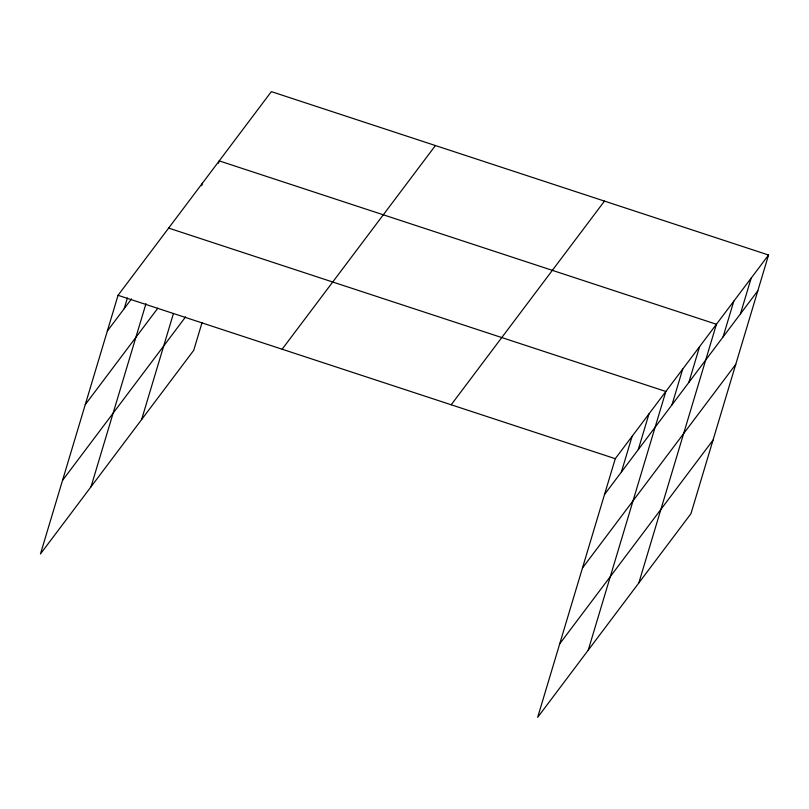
<?xml version="1.0" encoding="UTF-8"?>
<svg xmlns="http://www.w3.org/2000/svg" width="809" height="809" viewBox="0 0 809 809"><rect width="100%" height="100%" fill="white"/><g stroke="black" fill="none" stroke-linecap="round" stroke-linejoin="round"><path stroke-width="1.21" d="M768.55 255.017L615.265 458.693L537.651 717.371L690.947 513.695L768.55 255.017L271.349 91.629L118.053 295.305L40.45 553.983L193.735 350.307L202.058 322.569M124.192 308.654L127.407 297.924M91.033 486.765L145.974 303.648M201.653 185.665L202.371 183.279M141.615 419.558L173.439 313.508M218.511 163.256L219.229 160.88L716.43 324.267L638.827 582.945M621.393 472.041L632.122 436.284M638.261 449.642L648.99 413.884M588.234 650.163L665.847 391.475L168.646 228.087M671.986 404.834L682.705 369.076M688.843 382.424L699.573 346.667M723.074 336.938L733.803 301.181M740.447 313.862L751.177 278.104M107.334 331.063L131.523 298.915M85.258 404.621L157.836 308.189M62.515 480.415L185.595 316.885M282.139 349.225L435.424 145.549M451.189 404.773L604.475 201.097M604.535 494.451L757.821 290.775M582.46 568.019L735.755 364.343M559.727 643.812L713.012 440.136M118.053 295.305L615.265 458.693"/></g></svg>
